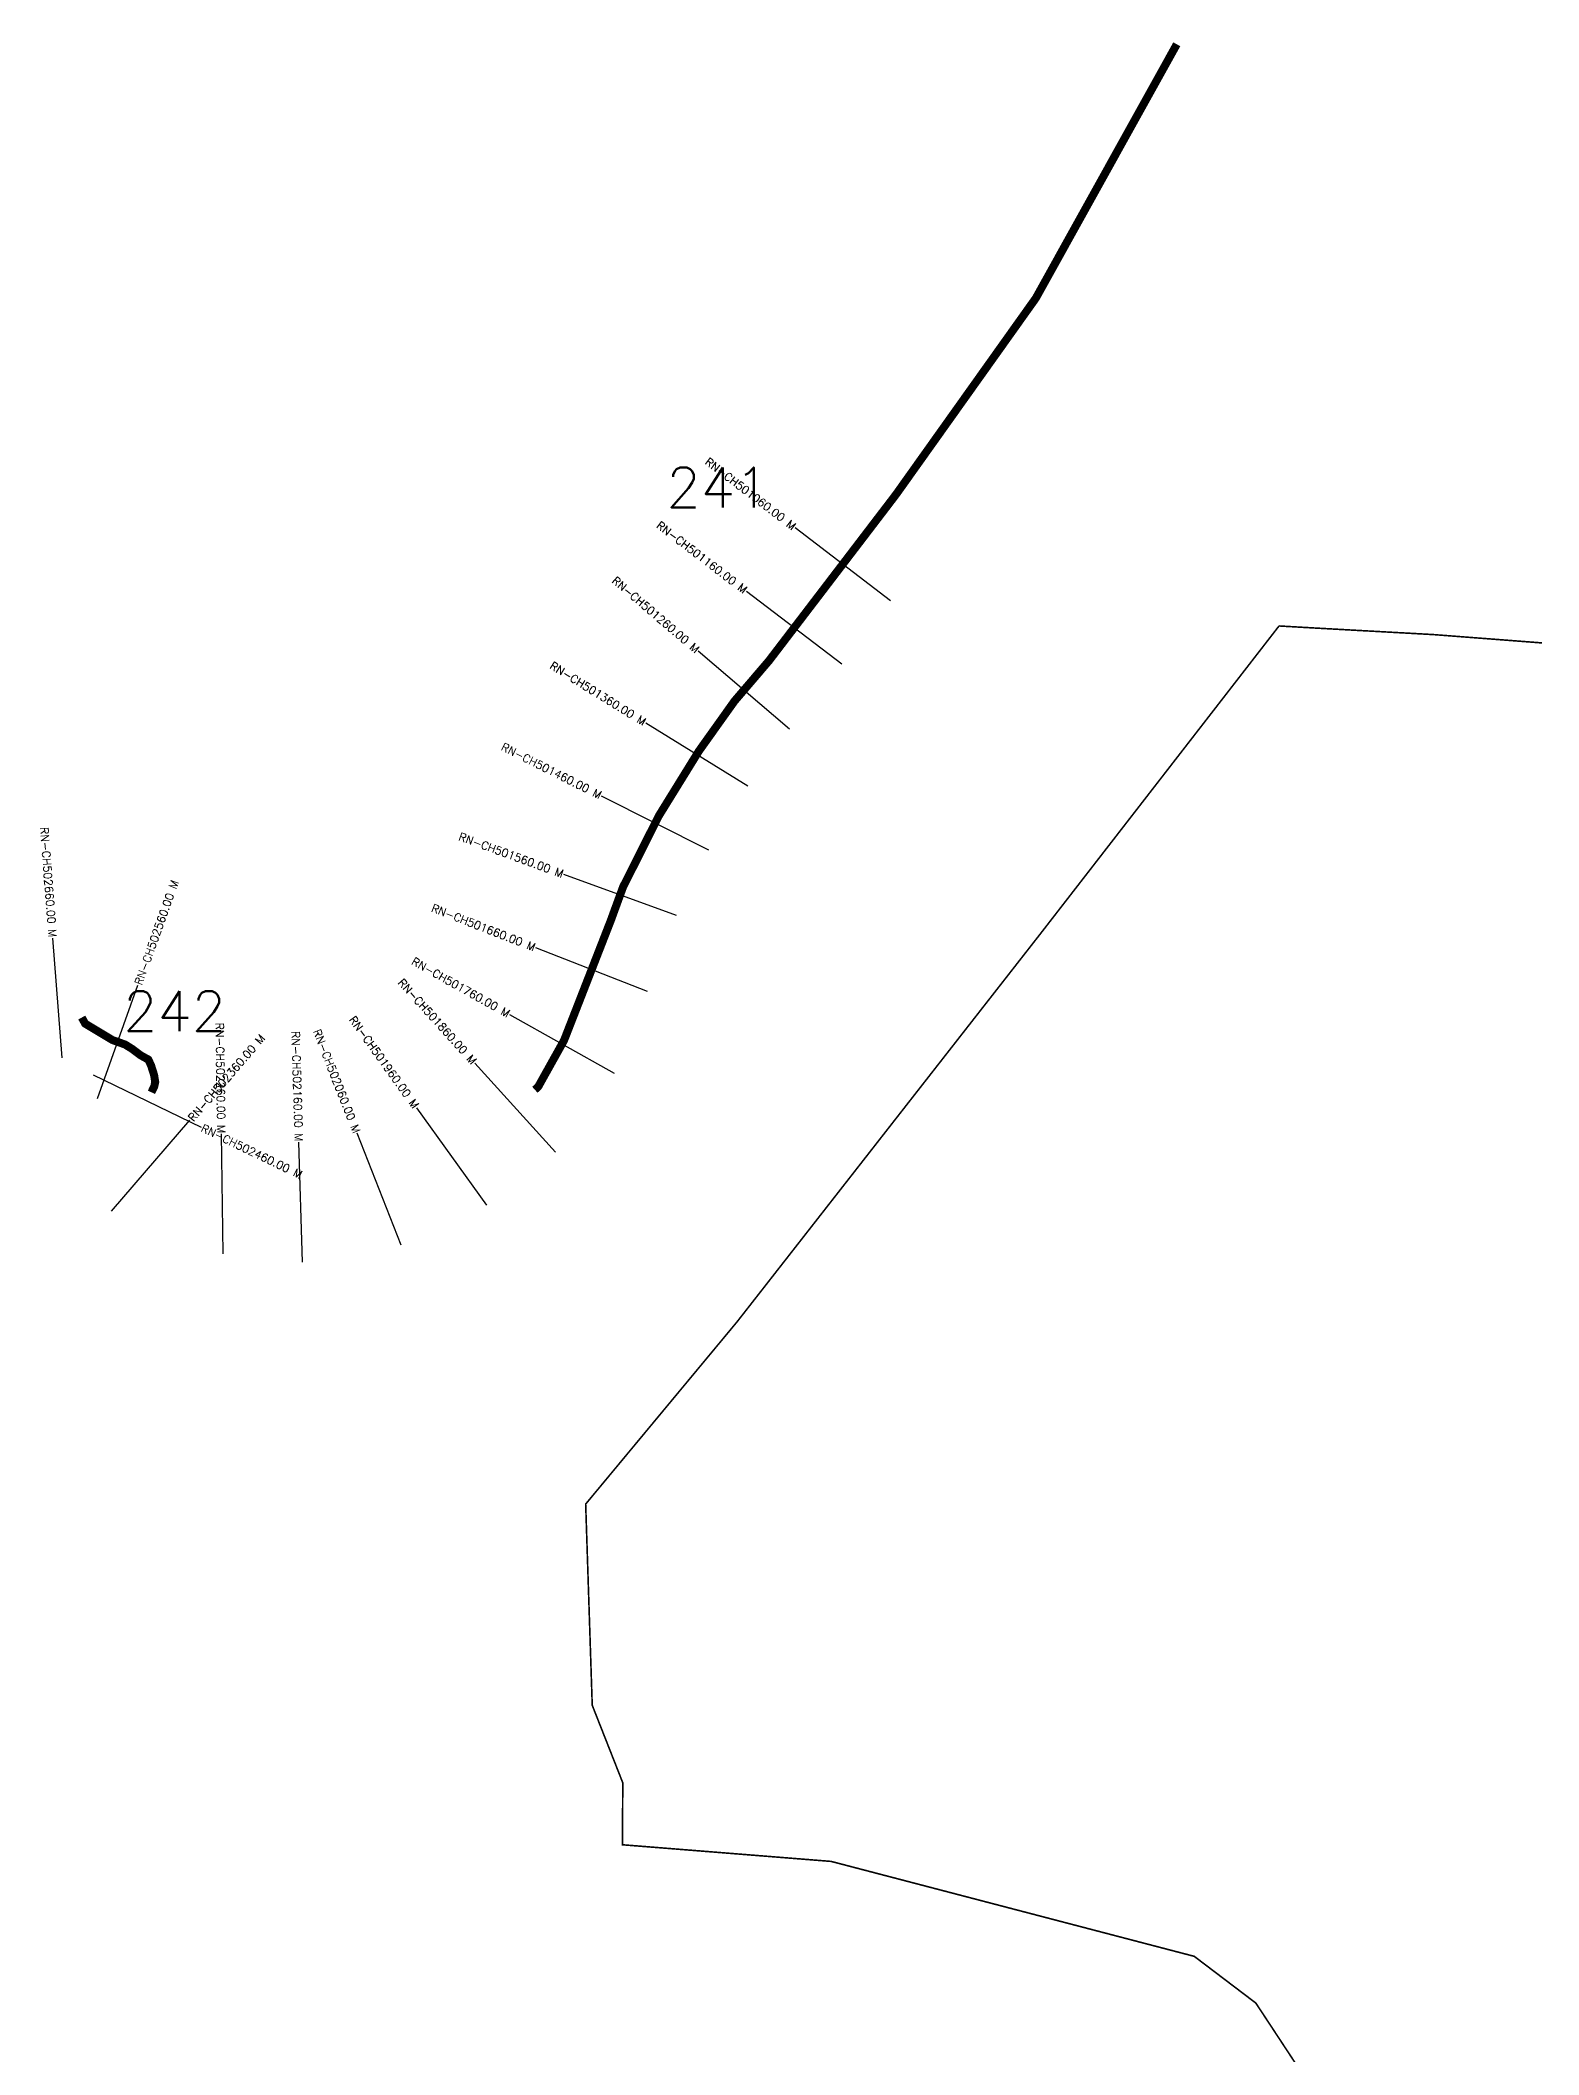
# Model space of a CAD drawing. Header units: metres. Extents: x 314067 to 321950, y 1880778 to 1885956.
# Drawn here: x 316136 to 318009, y 1883399 to 1885916 of the extents above; entities that cross this region are included whole.
import ezdxf
from ezdxf.enums import TextEntityAlignment as Align

# ---------------------------------------------------------------- set-up
doc = ezdxf.new("R2010")
doc.units = ezdxf.units.M
for name, color, linetype in [('ARTIFICIALLY PROTECTED', 4, 'Continuous'), ('CS', 134, 'Continuous'), ('CSMark', 6, 'Continuous')]:
    doc.layers.add(name, color=color, linetype=linetype)
doc.styles.get("Standard").update_dxf_attribs({"font": 'simplex.shx'})

msp = doc.modelspace()

# ---------------------------------------------------------------- linework, layer by layer
at = {"color": 6, "const_width": 2, "flags": 128}
for points in [[(318021.3, 1883229.8), (317906, 1883346.4), (317809.1, 1883308.4), (317770.3, 1883289.2), (317655.3, 1883463.9), (317578.3, 1883522.3), (317124.5, 1883640.9), (316863.6, 1883661.7), (316864.1, 1883739.1), (316825.9, 1883836), (316817.7, 1884087.4), (317006.9, 1884315.1), (317385.2, 1884798.9), (317684.3, 1885184.6)], [(317684.3, 1885184.6), (317733, 1885181.8), (317877.6, 1885173.8), (318012.9, 1885163.4)]]:
    msp.add_lwpolyline(points, dxfattribs=at)
at = {"layer": 'ARTIFICIALLY PROTECTED', "const_width": 10, "flags": 128}
for points in [[(317556.5, 1885911.4), (317526, 1885856.5), (317380.4, 1885594.3), (317205.6, 1885348.9), (317046.8, 1885141.1), (317003.7, 1885090.7), (316959.2, 1885028.3), (316909.3, 1884947.6), (316864.4, 1884858.4), (316849, 1884816.3), (316790.6, 1884666.6), (316758.4, 1884608.9), (316754.2, 1884605.1)], [(316275, 1884601.9), (316278.6, 1884609.5), (316279.7, 1884614.9), (316278.3, 1884623.5), (316274.6, 1884635.2), (316271.1, 1884642.8), (316261.5, 1884648.1), (316250.4, 1884656.4), (316242, 1884661.6), (316226.3, 1884667.2), (316192.2, 1884687.6), (316187.9, 1884695.3)]]:
    msp.add_lwpolyline(points, dxfattribs=at)
at = {"layer": 'CS'}
for p, q in [((317198.5, 1885216.1), (317079.4, 1885307.2)), ((317137.8, 1885136.7), (317018.6, 1885227.8)), ((317072.4, 1885055.7), (316958.4, 1885153.2)), ((317020.2, 1884984.3), (316892.7, 1885063.3)), ((316971.6, 1884904.6), (316837.6, 1884972)), ((316931.2, 1884822.8), (316790.4, 1884874.2)), ((316163.3, 1884645.1), (316151.7, 1884794.6)), ((316895, 1884727.8), (316755.3, 1884782.3)), ((316207.5, 1884594.3), (316257.8, 1884735.6)), ((316853.7, 1884625.6), (316722.8, 1884698.8)), ((316202.2, 1884623.6), (316337.3, 1884558.5)), ((316779.8, 1884527.2), (316679.2, 1884638.5)), ((316694.2, 1884461), (316606.6, 1884582.7)), ((316225, 1884453.5), (316323, 1884567)), ((316364.8, 1884399.9), (316362.4, 1884549.9)), ((316587.1, 1884411.1), (316532.3, 1884550.7)), ((316463.8, 1884389.5), (316459.3, 1884539.5))]:
    msp.add_line(p, q, dxfattribs=at)

# ---------------------------------------------------------------- texts
at = {"char_height": 50, "attachment_point": 1}
for s, insert in [('241', (316918.5, 1885382.8)), ('242', (316239.5, 1884728.4))]:
    msp.add_mtext_dynamic_manual_height_columns(s, width=84.374, gutter_width=1, heights=[74.2], dxfattribs=dict(at, insert=insert))
at = {"layer": 'CSMark'}
for s, rotation, p in [('RN-CH501060.00 M', 322.6099, (317078.6, 1885307.8)), ('RN-CH501160.00 M', 322.6099, (317017.8, 1885228.4)), ('RN-CH501260.00 M', 319.4642, (316957.7, 1885153.8)), ('RN-CH501360.00 M', 328.2449, (316891.8, 1885063.8)), ('RN-CH501460.00 M', 333.3025, (316836.7, 1884972.5)), ('RN-CH502660.00 M', 274.4384, (316151.6, 1884795.6)), ('RN-CH501560.00 M', 339.9261, (316789.4, 1884874.6)), ('RN-CH501660.00 M', 338.6965, (316754.3, 1884782.7)), ('RN-CH501760.00 M', 330.7724, (316721.9, 1884699.3)), ('RN-CH501860.00 M', 312.0896, (316678.6, 1884639.2)), ('RN-CH502260.00 M', 270.9222, (316362.4, 1884550.9)), ('RN-CH502160.00 M', 271.7273, (316459.3, 1884540.5)), ('RN-CH502060.00 M', 291.4594, (316531.9, 1884551.6)), ('RN-CH501960.00 M', 305.7366, (316606, 1884583.5))]:
    msp.add_text(s, height=10, rotation=rotation, dxfattribs=at).set_placement(p, align=Align.MIDDLE_RIGHT)
for s, rotation, p in [('RN-CH502560.00 M', 70.3943, (316258.2, 1884736.5)), ('RN-CH502360.00 M', 49.1653, (316323.7, 1884567.7)), ('RN-CH502460.00 M', 334.2859, (316338.2, 1884558))]:
    msp.add_text(s, height=10, rotation=rotation, dxfattribs=at).set_placement(p, align=Align.MIDDLE_LEFT)

doc.saveas('drawing.dxf')
